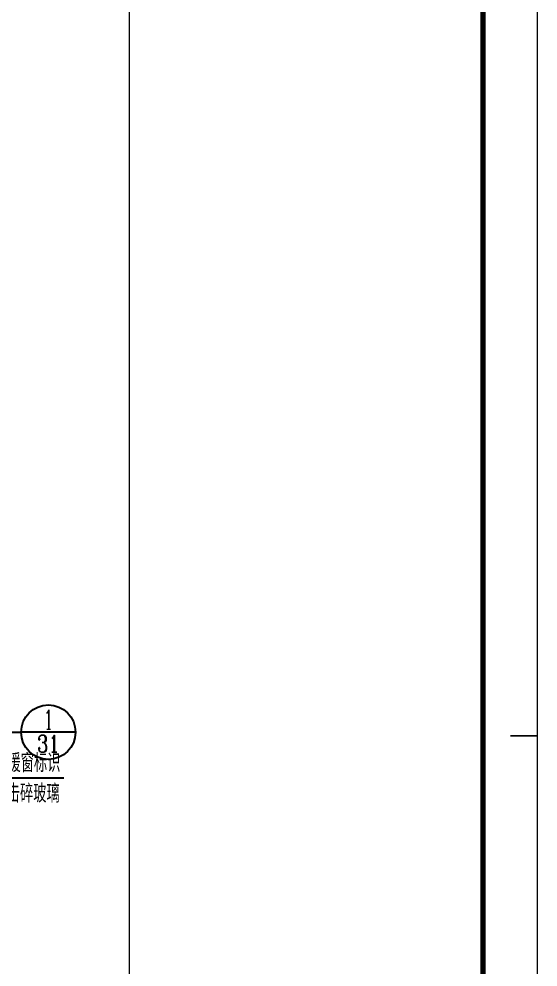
# Model space of a CAD drawing. Extents: x 1738711 to 2346805, y 1189731 to 2516152.
# Drawn here: x 2009689 to 2024002, y 1590890 to 1617006 of the extents above; entities that cross this region are included whole.
import ezdxf
from ezdxf.enums import TextEntityAlignment as Align

# ---------------------------------------------------------------- set-up
doc = ezdxf.new("R2010")
doc.units = 0
doc.header["$LTSCALE"] = 1000
doc.header["$MEASUREMENT"] = 0
for name, color, linetype in [('DIM_IDEN', 3, 'Continuous'), ('DIM_LEAD', 3, 'Continuous'), ('PUB_TEXT', 7, 'Continuous'), ('TK', 4, 'Continuous')]:
    doc.layers.add(name, color=color, linetype=linetype)
doc.styles.add('_TCH_DIM', font='SIMPLEX', dxfattribs={"bigfont": 'GBCBIG'})
doc.styles.add('_TCH_LABEL', font='COMPLEX', dxfattribs={"bigfont": 'GBCBIG'})
doc.styles.add('宋体', font='SIMSUN.TTF', dxfattribs={"width": 0.75})

# ---------------------------------------------------------------- blocks, each defined once
blk = doc.blocks.new('hjashrtahreahe')
at = {"const_width": 25}
blk.add_lwpolyline([(84100, 29700), (83600, 29700)], dxfattribs=at)
at = {"layer": 'TK', "color": 7, "const_width": 25}
blk.add_lwpolyline([(0, 59400), (84100, 59400), (84100, 0), (0, 0)], close=True, dxfattribs=at)
at = {"layer": 'TK', "color": 3, "const_width": 100}
blk.add_lwpolyline([(2500, 1000), (2500, 58400), (83100, 58400), (83100, 1000)], close=True, dxfattribs=at)
at = {"layer": 'TK', "color": 7, "const_width": 25}
blk.add_lwpolyline([(76600, 58400), (76600, 1000)], dxfattribs=at)
at = {"layer": 'TK', "style": '宋体', "width": 0.75}
for tag, height, p in [('项目负责人', 350, (6003, 57089)), ('专业负责人', 350, (6003, 56224)), ('设计人', 350, (6003, 55419)), ('版号1', 250, (77304, 22193)), ('时间1', 250, (82405, 22193)), ('版号2', 250, (77304, 21593)), ('时间2', 250, (82405, 21593)), ('版号3', 250, (77304, 20993)), ('时间3', 250, (82405, 20993)), ('建筑会签', 0.0001, (78978, 2403)), ('电气会签', 0.0001, (82128, 2403)), ('结构会签', 0.0001, (78978, 1803)), ('暖通会签', 0.0001, (82128, 1803)), ('给排水会签', 0.0001, (78978, 1250)), ('智能化会签', 0.0001, (82128, 1250))]:
    blk.add_attdef(tag, text='', height=height, dxfattribs=at).set_placement(p, align=Align.CENTER)
for tag, p in [('合作设计单位', (80816, 48986)), ('版号说明1', (79854, 22318)), ('版号说明2', (79854, 21718)), ('版号说明3', (79854, 21118)), ('浙江绿储科技有限公司', (80545, 16036)), ('百兆瓦级集中式熔盐储能关键', (80545, 14953)), ('设备研发及制造基地项目', (80545, 14603)), ('1#研发楼', (80545, 13636)), ('图名', (80545, 12436)), ('工程编号', (78978, 11461)), ('子项编号', (82128, 11461)), ('建筑', (78978, 10711)), ('图号', (82128, 10711)), ('施工图', (78978, 9961)), ('2023.03', (82128, 9961)), ('审定', (79353, 8461)), ('审核', (79353, 7711)), ('工程负责', (79353, 6961)), ('专业负责', (79353, 6211)), ('设计', (79353, 5461)), ('制图', (79353, 4711)), ('校对', (79353, 3961))]:
    blk.add_attdef(tag, text='', height=250, dxfattribs=at).set_placement(p, align=Align.MIDDLE_CENTER)

msp = doc.modelspace()

# ---------------------------------------------------------------- linework, layer by layer
at = {"layer": 'DIM_IDEN'}
for p in [(2000229.9, 1597359.3), (2011249.5, 1597359.3)]:
    msp.add_line(p, (2009749.5, 1597359.3), dxfattribs=at)
msp.add_circle((2010499.5, 1597359.3), 750, dxfattribs=at)
at = {"layer": 'DIM_LEAD'}
msp.add_line((2008225.4, 1596101.1), (2010928.6, 1596101.1), dxfattribs=at)

# ---------------------------------------------------------------- block references
at = {"xscale": 1.5, "yscale": 1.5, "zscale": 1.5}
msp.add_blockref('hjashrtahreahe', (1897833.1, 1552709.1), dxfattribs=at)

# ---------------------------------------------------------------- texts
at = {"layer": 'PUB_TEXT', "color": 7, "style": '_TCH_LABEL'}
for s, height, p, p2 in [('1', 535.4, (2010384.8, 1597441.6), (2010614.3, 1597441.6)), ('31', 466.47, (2010188.6, 1596806.4), (2010810.5, 1596806.4))]:
    msp.add_text(s, height=height, dxfattribs=at).set_placement(p, p2, align=Align.FIT)
at = {"layer": 'PUB_TEXT', "color": 7, "style": '_TCH_DIM'}
for s, p in [('消防救援窗标识', (2008280.2, 1596258.6)), ('易击碎玻璃', (2008989.5, 1595418.6))]:
    msp.add_text(s, height=506.38, dxfattribs=at).set_placement(p)

doc.saveas('drawing.dxf')
